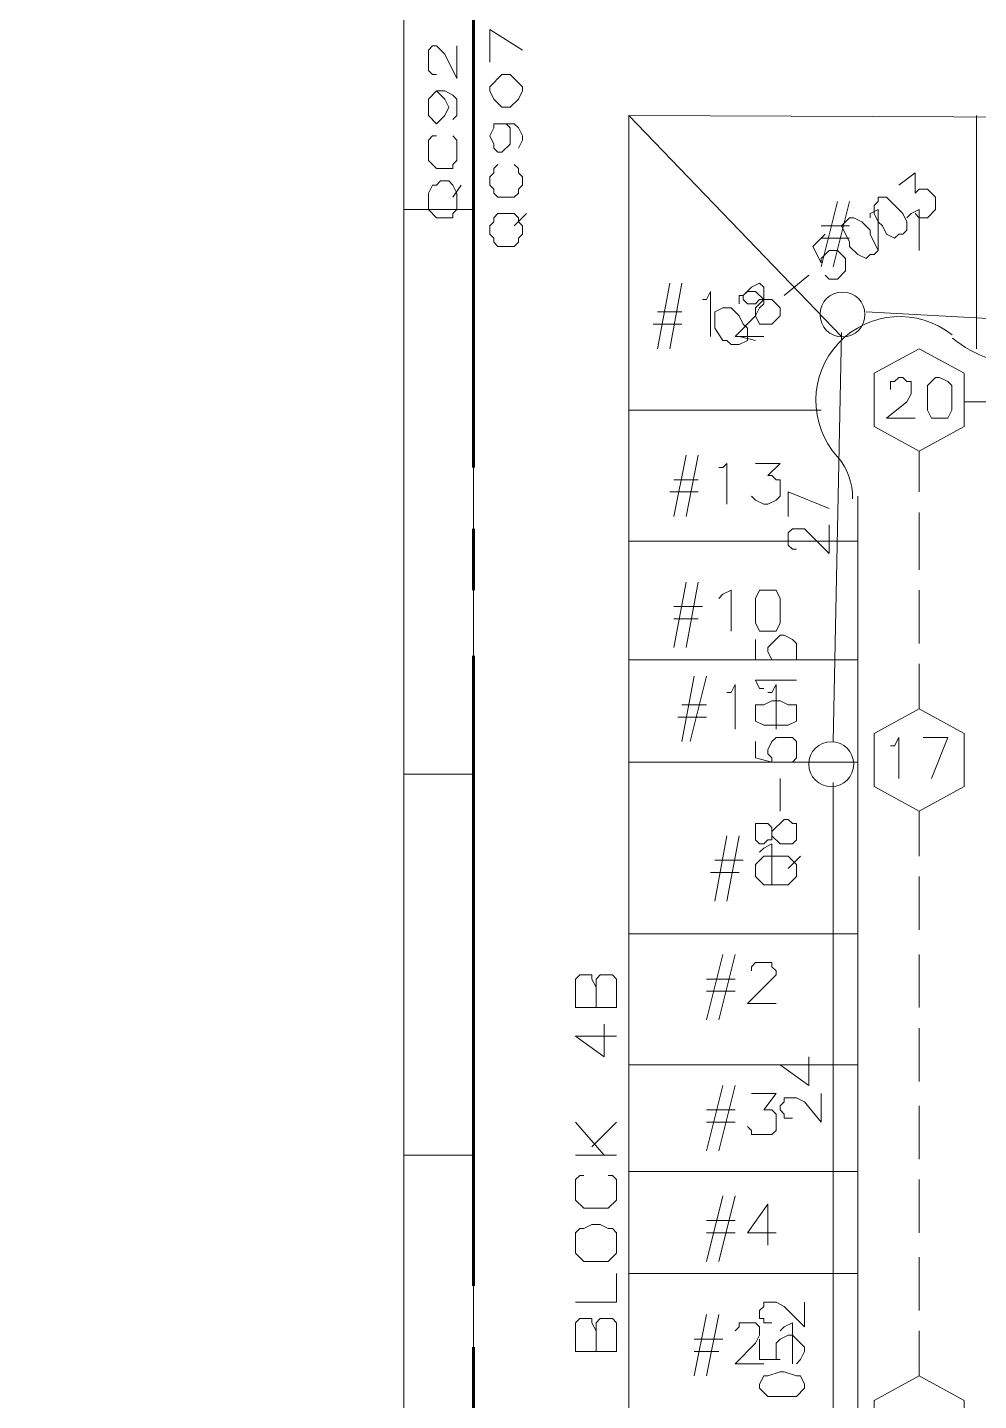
# Model space of a CAD drawing. Header units: millimetres. Extents: x 5.9 to 40.1, y 2 to 30.5.
# Drawn here: x 13.655 to 14.73, y 13.582 to 15.134 of the extents above; entities that cross this region are included whole.
import ezdxf

# ---------------------------------------------------------------- set-up
doc = ezdxf.new("R2010")
doc.units = ezdxf.units.MM
for name, color, linetype in [('PDF_0', 7, 'Continuous'), ('PDF_S31$BOUNDARY-NODE', 3, 'Continuous'), ('PDF_S31$NAME-ROAD', 7, 'Continuous'), ('PDF_S31$Passives-TapOffs', 7, 'Continuous'), ('PDF_S31$POLE', 7, 'Continuous'), ('PDF_S31$STRAND', 7, 'Continuous')]:
    doc.layers.add(name, color=color, linetype=linetype)
for name, color, linetype, true_color in [('PDF_S31$Actives-NodeReceiver', 104, 'Continuous', 0x009525), ('PDF_S31$Cable-565', 23, 'Continuous', 0xdd8a6e), ('PDF_S31$LOTS', 254, 'Continuous', 0xdcdcdc), ('PDF_S31$ROAD', 8, 'Continuous', 0x808080), ('PDF_S31$SDU', 157, 'Continuous', 0x396472)]:
    doc.layers.add(name, color=color, linetype=linetype, true_color=true_color)

msp = doc.modelspace()

# ---------------------------------------------------------------- linework, layer by layer
at = {"layer": 'PDF_0', "lineweight": 9}
msp.add_lwpolyline([(14.2654, 21.813), (14.27, 17.0795), (13.6546, 17.0795), (13.6546, 16.5521), (14.0849, 16.3115), (14.0803, 15.9228), (14.0803, 12.124), (19.8826, 12.124), (19.8826, 11.5688), (20.1787, 11.7539), (20.7848, 11.7585), (20.7895, 11.541), (21.6084, 11.541), (21.6038, 11.7724), (24.4124, 11.8047), (24.3985, 11.2588), (24.3754, 10.2177), (24.38, 9.7874), (20.0584, 9.7318), (20.0168, 3.6011), (26.1707, 3.6427), (26.1707, 9.0517), (29.0441, 9.0285)], dxfattribs=at)
at = {"layer": 'PDF_S31$Actives-NodeReceiver', "lineweight": 18}
for points in [[(14.1775, 15.0946), (14.1775, 15.1316), (14.2145, 15.1084)], [(14.1173, 15.0807), (14.1127, 15.0807), (14.1081, 15.0853), (14.1081, 15.1084), (14.1127, 15.1131), (14.1173, 15.1131), (14.1266, 15.1038), (14.1404, 15.076), (14.1404, 15.1131)], [(14.1173, 15.0622), (14.1266, 15.0529), (14.1312, 15.0437), (14.1266, 15.0344), (14.1173, 15.0251), (14.1081, 15.0344), (14.1081, 15.0529), (14.1173, 15.0622), (14.1266, 15.0622), (14.1358, 15.0575), (14.1404, 15.0529), (14.1404, 15.0344), (14.1358, 15.0298)], [(14.196, 15.0251), (14.1821, 15.0251), (14.1821, 15.0205), (14.1775, 15.0113), (14.1821, 15.002), (14.1821, 14.9974), (14.1867, 14.9928), (14.1913, 14.9928), (14.2006, 15.002), (14.2006, 15.0205), (14.196, 15.0251), (14.2052, 15.0251), (14.2099, 15.0205), (14.2145, 15.0113), (14.2145, 15.0066), (14.2099, 14.9974)], [(14.1358, 15.0113), (14.1404, 15.0066), (14.1404, 14.9835), (14.1358, 14.9789), (14.1358, 14.9743), (14.1173, 14.9743), (14.1081, 14.9835), (14.1081, 15.0066), (14.1127, 15.0113), (14.1173, 15.0113)], [(14.2052, 14.9789), (14.2099, 14.9743), (14.2099, 14.9696), (14.2145, 14.965), (14.2145, 14.9557), (14.2099, 14.9511), (14.2099, 14.9465), (14.2052, 14.9419), (14.1867, 14.9419), (14.1821, 14.9465), (14.1821, 14.9511), (14.1775, 14.9557), (14.1775, 14.965), (14.1821, 14.9696), (14.1821, 14.9743), (14.1867, 14.9789)], [(14.1451, 14.9557), (14.1358, 14.9419)], [(14.2191, 14.9234), (14.2052, 14.9095)]]:
    msp.add_lwpolyline(points, dxfattribs=at)
for points in [[(14.1775, 15.0622), (14.1775, 15.0668), (14.1913, 15.0807), (14.2006, 15.0807), (14.2145, 15.0668), (14.2145, 15.0622), (14.2099, 15.0529), (14.2006, 15.0437), (14.1913, 15.0437), (14.1821, 15.0529)], [(14.1081, 14.928), (14.1081, 14.9465), (14.1127, 14.9557), (14.1173, 14.9557), (14.1219, 14.9604), (14.1312, 14.9604), (14.1358, 14.9557), (14.1404, 14.9465), (14.1404, 14.928), (14.1358, 14.9234), (14.1358, 14.9187), (14.1173, 14.9187)], [(14.1775, 14.9002), (14.1775, 14.9095), (14.1821, 14.9141), (14.1821, 14.9187), (14.1867, 14.9234), (14.2052, 14.9234), (14.2099, 14.9187), (14.2099, 14.9141), (14.2145, 14.9095), (14.2145, 14.9002), (14.2099, 14.8956), (14.2099, 14.891), (14.2052, 14.8863), (14.1867, 14.8863), (14.1821, 14.891), (14.1821, 14.8956)]]:
    msp.add_lwpolyline(points, close=True, dxfattribs=at)
at = {"layer": 'PDF_S31$BOUNDARY-NODE', "lineweight": 60}
for points in [[(14.159, 15.3537), (14.159, 14.6365)], [(14.159, 14.5671), (14.159, 14.4977)], [(14.159, 14.4236), (14.159, 13.7111)], [(14.159, 13.6417), (14.159, 13.5676)]]:
    msp.add_lwpolyline(points, dxfattribs=at)
at = {"layer": 'PDF_S31$Cable-565', "lineweight": 13}
for points in [[(14.7558, 14.7105), (14.7142, 14.7105)], [(14.6633, 14.655), (14.6633, 14.6087)], [(14.6633, 14.5856), (14.6633, 14.5208)], [(14.6633, 14.4977), (14.6633, 14.4375)], [(14.6633, 14.4144), (14.6633, 14.3635)], [(14.6633, 14.2478), (14.6633, 14.1969)], [(14.6633, 14.1738), (14.6633, 14.1136)], [(14.6633, 14.0859), (14.6633, 14.0257)], [(14.6633, 14.0026), (14.6633, 13.9424)], [(14.6633, 13.9147), (14.6633, 13.8545)], [(14.6633, 13.8314), (14.6633, 13.7712)], [(14.6633, 13.7435), (14.6633, 13.6833)], [(14.6633, 13.6602), (14.6633, 13.6093)]]:
    msp.add_lwpolyline(points, dxfattribs=at)
at = {"layer": 'PDF_S31$LOTS', "lineweight": 0}
for points in [[(14.159, 16.3624), (14.159, 15.932), (14.159, 12.124)], [(14.3348, 15.0344), (14.5754, 14.7845)], [(14.7281, 14.7707), (14.7281, 15.0344)], [(14.159, 14.928), (14.0803, 14.928)], [(14.3348, 14.7013), (14.5523, 14.7013)], [(14.3348, 14.5532), (14.5939, 14.5532)], [(14.3348, 14.419), (14.5939, 14.419)], [(14.3348, 14.3033), (14.5939, 14.3033)], [(14.159, 14.2895), (14.0803, 14.2895)], [(14.3348, 14.109), (14.5939, 14.109)], [(14.3348, 13.9609), (14.5939, 13.9609)], [(14.159, 13.8591), (14.0803, 13.8591)], [(14.3348, 13.8406), (14.5939, 13.8406)], [(14.3348, 13.725), (14.5939, 13.725)]]:
    msp.add_lwpolyline(points, dxfattribs=at)
at = {"layer": 'PDF_S31$NAME-ROAD', "lineweight": 9}
for points in [[(14.2978, 14.0489), (14.2978, 14.0581), (14.3024, 14.0627), (14.3163, 14.0627), (14.3209, 14.0581), (14.3209, 14.0257), (14.2978, 14.0257), (14.2978, 14.0489), (14.2931, 14.0581), (14.2931, 14.0627), (14.2793, 14.0627), (14.2746, 14.0581), (14.2746, 14.0257), (14.2978, 14.0257)], [(14.307, 14.0072), (14.307, 13.9702), (14.2746, 13.9933), (14.3209, 13.9933)], [(14.307, 13.8591), (14.2746, 13.8962)], [(14.3209, 13.8962), (14.2931, 13.8684)], [(14.3209, 13.8591), (14.2746, 13.8591)], [(14.3116, 13.836), (14.3163, 13.836), (14.3209, 13.8314), (14.3209, 13.8082), (14.3116, 13.799), (14.2839, 13.799), (14.2746, 13.8082), (14.2746, 13.8314), (14.2793, 13.836), (14.2839, 13.836)], [(14.3209, 13.725), (14.3209, 13.6926), (14.2746, 13.6926)], [(14.2978, 13.6602), (14.2978, 13.6694), (14.3024, 13.6741), (14.3163, 13.6741), (14.3209, 13.6694), (14.3209, 13.637), (14.2978, 13.637), (14.2978, 13.6602), (14.2931, 13.6694), (14.2931, 13.6741), (14.2793, 13.6741), (14.2746, 13.6694), (14.2746, 13.637), (14.2978, 13.637)]]:
    msp.add_lwpolyline(points, dxfattribs=at)
msp.add_lwpolyline([(14.2746, 13.7481), (14.2746, 13.7712), (14.2793, 13.7759), (14.2839, 13.7759), (14.2931, 13.7805), (14.3024, 13.7805), (14.3116, 13.7759), (14.3163, 13.7759), (14.3209, 13.7712), (14.3209, 13.7481), (14.3116, 13.7388), (14.2839, 13.7388)], close=True, dxfattribs=at)
at = {"layer": 'PDF_S31$Passives-TapOffs', "lineweight": 9}
for points in [[(14.6124, 14.7429), (14.6633, 14.7707), (14.7142, 14.7429), (14.7142, 14.6828), (14.6633, 14.655), (14.6124, 14.6828)], [(14.6818, 14.7383), (14.6864, 14.7383), (14.6957, 14.7336), (14.7003, 14.729), (14.7003, 14.7013), (14.6957, 14.692), (14.6772, 14.692), (14.6726, 14.7013), (14.6726, 14.729)], [(14.6124, 14.3357), (14.6633, 14.3635), (14.7142, 14.3357), (14.7142, 14.2756), (14.6633, 14.2478), (14.6124, 14.2756)], [(14.6124, 13.5815), (14.6633, 13.6093), (14.7142, 13.5815), (14.7142, 13.5214), (14.6633, 13.4936), (14.6124, 13.5214)]]:
    msp.add_lwpolyline(points, close=True, dxfattribs=at)
for points in [[(14.6309, 14.7244), (14.6309, 14.7336), (14.6355, 14.7336), (14.6402, 14.7383), (14.6448, 14.7383), (14.6494, 14.7336), (14.654, 14.7336), (14.654, 14.7198), (14.6494, 14.7105), (14.6263, 14.692), (14.6587, 14.692)], [(14.6309, 14.3218), (14.6355, 14.3218), (14.6402, 14.3311), (14.6402, 14.2848)], [(14.6679, 14.3311), (14.6957, 14.3311), (14.6772, 14.2848)]]:
    msp.add_lwpolyline(points, dxfattribs=at)
at = {"layer": 'PDF_S31$POLE', "lineweight": 0}
for points in [[(14.6402, 14.9557), (14.6587, 14.9696), (14.6587, 14.9465), (14.6633, 14.9511), (14.6726, 14.9511), (14.6818, 14.9419), (14.6818, 14.928), (14.6726, 14.9187), (14.6633, 14.9187), (14.6587, 14.9234)], [(14.5569, 14.854), (14.5615, 14.8493), (14.5708, 14.8493), (14.58, 14.8586), (14.58, 14.8725), (14.5708, 14.8817), (14.5615, 14.8817), (14.5523, 14.8725), (14.5523, 14.8678), (14.543, 14.8863), (14.5569, 14.9002)], [(14.5384, 14.854), (14.5106, 14.8308)], [(14.4782, 14.7799), (14.4597, 14.7845)], [(14.5152, 14.419), (14.5245, 14.419), (14.5245, 14.4375), (14.5199, 14.4421), (14.5106, 14.4468), (14.506, 14.4468), (14.4921, 14.4329), (14.4921, 14.4283), (14.4967, 14.419), (14.4782, 14.419), (14.4782, 14.4421)], [(14.4875, 14.3866), (14.4828, 14.3866), (14.4782, 14.3959), (14.5245, 14.3959)], [(14.5152, 14.3033), (14.5199, 14.3033), (14.5245, 14.308), (14.5245, 14.3265), (14.5199, 14.3311), (14.5014, 14.3311), (14.4967, 14.3265), (14.4921, 14.3172), (14.4921, 14.3126), (14.4967, 14.308), (14.4967, 14.3033), (14.4782, 14.308), (14.4782, 14.3265)], [(14.506, 14.2848), (14.506, 14.2478)], [(14.5291, 14.1969), (14.5152, 14.183)], [(14.4967, 13.6694), (14.4875, 13.6694), (14.4875, 13.6741), (14.4828, 13.6741), (14.4828, 13.6833), (14.4875, 13.6879), (14.4875, 13.6926), (14.5014, 13.6926), (14.5106, 13.6879), (14.5337, 13.6648), (14.5337, 13.6926)], [(14.5245, 13.6232), (14.5291, 13.6278), (14.5337, 13.637), (14.5337, 13.6417), (14.5199, 13.6556), (14.5152, 13.6556), (14.506, 13.6509), (14.5014, 13.6463), (14.5014, 13.6278), (14.506, 13.6278), (14.4828, 13.6278), (14.4828, 13.6509)]]:
    msp.add_lwpolyline(points, dxfattribs=at)
for points in [[(14.617, 14.9372), (14.617, 14.9419), (14.6263, 14.9419), (14.6448, 14.9234), (14.6494, 14.9141), (14.6494, 14.9048), (14.6448, 14.9002), (14.6402, 14.9002), (14.6355, 14.8956), (14.6263, 14.9002), (14.6217, 14.9095), (14.617, 14.9141), (14.6124, 14.9234), (14.6124, 14.9326)], [(14.5754, 14.9095), (14.5846, 14.9187), (14.5893, 14.9187), (14.5985, 14.9141), (14.6078, 14.9048), (14.6078, 14.9002), (14.617, 14.8817), (14.6124, 14.8771), (14.6078, 14.8771), (14.6032, 14.8725), (14.5939, 14.8771), (14.5846, 14.8863), (14.5846, 14.891)], [(14.4643, 14.8308), (14.4736, 14.8401), (14.4828, 14.8447), (14.4875, 14.8401), (14.4875, 14.8262), (14.4782, 14.8169), (14.4782, 14.8077), (14.4828, 14.7984), (14.4967, 14.7984), (14.506, 14.8077), (14.506, 14.8169), (14.4967, 14.8262), (14.4828, 14.8262), (14.4782, 14.8216), (14.469, 14.8216), (14.4643, 14.8262)], [(14.432, 14.8123), (14.4412, 14.8169), (14.4505, 14.8169), (14.4597, 14.8077), (14.4643, 14.7984), (14.469, 14.7938), (14.469, 14.7799), (14.4597, 14.7753), (14.4505, 14.7753), (14.4458, 14.7799), (14.4412, 14.7799), (14.432, 14.7938)], [(14.4782, 14.3496), (14.4782, 14.3681), (14.4875, 14.3681), (14.4967, 14.3727), (14.506, 14.3727), (14.5152, 14.3681), (14.5245, 14.3681), (14.5245, 14.3496), (14.5152, 14.345), (14.4875, 14.345)], [(14.4782, 14.2154), (14.4782, 14.2339), (14.4921, 14.2339), (14.4967, 14.2293), (14.4967, 14.22), (14.506, 14.2108), (14.5199, 14.2108), (14.5245, 14.2154), (14.5245, 14.2339), (14.5199, 14.2339), (14.5152, 14.2386), (14.5106, 14.2386), (14.4967, 14.2247), (14.4967, 14.2154), (14.4921, 14.2154), (14.4875, 14.2108), (14.4828, 14.2108)], [(14.4782, 14.1738), (14.4782, 14.1877), (14.4875, 14.1969), (14.5152, 14.1969), (14.5245, 14.1877), (14.5245, 14.1738), (14.5152, 14.1645), (14.4875, 14.1645)], [(14.4828, 13.5954), (14.4828, 13.6), (14.4875, 13.6093), (14.4921, 13.6093), (14.506, 13.6139), (14.5106, 13.6139), (14.5245, 13.6093), (14.5291, 13.6093), (14.5337, 13.6), (14.5337, 13.5954), (14.5245, 13.5861), (14.4921, 13.5861)]]:
    msp.add_lwpolyline(points, close=True, dxfattribs=at)
for centre in [(14.5765, 14.8094), (14.5638, 14.301)]:
    msp.add_circle(centre, 0.0254, dxfattribs=at)
at = {"layer": 'PDF_S31$ROAD', "lineweight": 0}
for points in [[(19.9381, 15.0113), (14.3348, 15.0344), (14.3348, 12.6515), (19.4893, 12.6515), (19.4893, 14.0118)], [(14.5939, 14.6041), (14.5939, 13.0448)]]:
    msp.add_lwpolyline(points, dxfattribs=at)
msp.add_lwpolyline([(14.7006, 14.7862, 0.922499), (14.5708, 14.6486, -0.18559), (14.588, 14.6011)], format="xyb", dxfattribs=at)
msp.add_arc((14.7893, 14.8926), 0.1411, 231.2897, 270, dxfattribs=at)
at = {"layer": 'PDF_S31$SDU', "lineweight": 0}
for points in [[(14.5523, 14.8632), (14.5708, 14.9372)], [(14.5661, 14.8632), (14.5846, 14.9372)], [(14.6078, 14.9187), (14.6078, 14.9234), (14.617, 14.928), (14.617, 14.8817)], [(14.6494, 14.9187), (14.654, 14.9234), (14.6633, 14.928), (14.6633, 14.8817)], [(14.5846, 14.9095), (14.5523, 14.9095)], [(14.5846, 14.8956), (14.5523, 14.8956)], [(14.3672, 14.7707), (14.3811, 14.8447)], [(14.3811, 14.7707), (14.3949, 14.8447)], [(14.4181, 14.8262), (14.4227, 14.8262), (14.4273, 14.8354), (14.4273, 14.7845)], [(14.4597, 14.8216), (14.4597, 14.8308), (14.4643, 14.8308), (14.469, 14.8354), (14.4782, 14.8354), (14.4875, 14.8262), (14.4875, 14.8216), (14.4828, 14.8169), (14.4782, 14.8077), (14.4551, 14.7845), (14.4875, 14.7845)], [(14.3949, 14.8123), (14.3672, 14.8123)], [(14.3949, 14.7984), (14.3625, 14.7984)], [(14.3857, 14.581), (14.3996, 14.6504)], [(14.3996, 14.581), (14.4134, 14.6504)], [(14.4366, 14.6365), (14.4412, 14.6365), (14.4458, 14.6411), (14.4458, 14.5948)], [(14.4782, 14.6411), (14.506, 14.6411), (14.4921, 14.6272), (14.4967, 14.6272), (14.5014, 14.6226), (14.506, 14.6226), (14.506, 14.6041), (14.5014, 14.5995), (14.4921, 14.5948), (14.4875, 14.5948), (14.4782, 14.5995), (14.4736, 14.6041)], [(14.4134, 14.6087), (14.3811, 14.6087)], [(14.4134, 14.6226), (14.3857, 14.6226)], [(14.3857, 14.4329), (14.3996, 14.5069)], [(14.3996, 14.4329), (14.4134, 14.5069)], [(14.4366, 14.4884), (14.4412, 14.493), (14.4505, 14.4977), (14.4505, 14.4514)], [(14.4181, 14.4792), (14.3857, 14.4792)], [(14.4134, 14.4653), (14.3857, 14.4653)], [(14.3949, 14.3265), (14.4088, 14.4005)], [(14.4042, 14.3265), (14.4227, 14.4005)], [(14.4458, 14.382), (14.4505, 14.382), (14.4551, 14.3912), (14.4551, 14.3404)], [(14.4921, 14.382), (14.4967, 14.382), (14.5014, 14.3912), (14.5014, 14.3404)], [(14.4227, 14.3681), (14.3949, 14.3681)], [(14.4227, 14.3542), (14.3903, 14.3542)], [(14.432, 14.146), (14.4458, 14.22)], [(14.4458, 14.146), (14.4597, 14.22)], [(14.4828, 14.2015), (14.4875, 14.2062), (14.4967, 14.2108), (14.4967, 14.1645)], [(14.4643, 14.1923), (14.432, 14.1923)], [(14.4597, 14.1784), (14.4273, 14.1784)], [(14.4227, 14.0118), (14.4412, 14.0859)], [(14.4366, 14.0118), (14.4551, 14.0859)], [(14.4736, 14.0674), (14.4736, 14.072), (14.4782, 14.0766), (14.4967, 14.0766), (14.4967, 14.072), (14.5014, 14.0674), (14.5014, 14.0627), (14.469, 14.0303), (14.5014, 14.0303)], [(14.4551, 14.0581), (14.4227, 14.0581)], [(14.4551, 14.0442), (14.4227, 14.0442)], [(14.4227, 13.8638), (14.4412, 13.9378)], [(14.4366, 13.8638), (14.4551, 13.9378)], [(14.4736, 13.9285), (14.5014, 13.9285), (14.4875, 13.91), (14.4967, 13.91), (14.5014, 13.9054), (14.5014, 13.8869), (14.4967, 13.8823), (14.4736, 13.8823), (14.4736, 13.8869), (14.469, 13.8915)], [(14.4551, 13.91), (14.4227, 13.91)], [(14.4551, 13.8962), (14.4227, 13.8962)], [(14.4227, 13.7388), (14.4412, 13.8129)], [(14.4366, 13.7388), (14.4551, 13.8129)], [(14.5014, 13.7712), (14.469, 13.7712), (14.4921, 13.8036), (14.4921, 13.7573)], [(14.4551, 13.7851), (14.4227, 13.7851)], [(14.4551, 13.7712), (14.4227, 13.7712)], [(14.4088, 13.6093), (14.4227, 13.6787)], [(14.4227, 13.6093), (14.4366, 13.6787)], [(14.4875, 13.6232), (14.4551, 13.6232), (14.4782, 13.6463), (14.4828, 13.6556), (14.4828, 13.6648), (14.4782, 13.6694), (14.4597, 13.6694), (14.4597, 13.6648), (14.4551, 13.6602)], [(14.506, 13.6602), (14.5106, 13.6648), (14.5199, 13.6694), (14.5199, 13.6232)], [(14.4412, 13.6509), (14.4088, 13.6509)], [(14.4366, 13.637), (14.4088, 13.637)]]:
    msp.add_lwpolyline(points, dxfattribs=at)
msp.add_lwpolyline([(14.4828, 14.4977), (14.5014, 14.4977), (14.506, 14.4884), (14.506, 14.4607), (14.5014, 14.4514), (14.4828, 14.4514), (14.4782, 14.4607), (14.4782, 14.4884)], close=True, dxfattribs=at)
at = {"layer": 'PDF_S31$STRAND', "color": 254, "lineweight": 0, "true_color": 0xdcdcdc}
for points in [[(15.2787, 14.7753), (14.6032, 14.8123)], [(14.5754, 14.7892), (14.5661, 14.3265)], [(14.5661, 14.2802), (14.5661, 13.5723)]]:
    msp.add_lwpolyline(points, dxfattribs=at)
at = {"layer": 'PDF_S31$STRAND', "lineweight": 0}
for points in [[(14.5152, 14.581), (14.5152, 14.6087), (14.5615, 14.5902)], [(14.5245, 14.5439), (14.5199, 14.5439), (14.5152, 14.5486), (14.5152, 14.5624), (14.5199, 14.5671), (14.5337, 14.5671), (14.5615, 14.5393), (14.5615, 14.5717)], [(14.5384, 13.9702), (14.5384, 13.9378), (14.506, 13.9609), (14.5523, 13.9609)], [(14.5199, 13.9008), (14.5106, 13.9008), (14.5106, 13.9054), (14.506, 13.91), (14.506, 13.9147), (14.5106, 13.9193), (14.5106, 13.9239), (14.5245, 13.9239), (14.5337, 13.9193), (14.5523, 13.8962), (14.5523, 13.9285)]]:
    msp.add_lwpolyline(points, dxfattribs=at)

doc.saveas('drawing.dxf')
